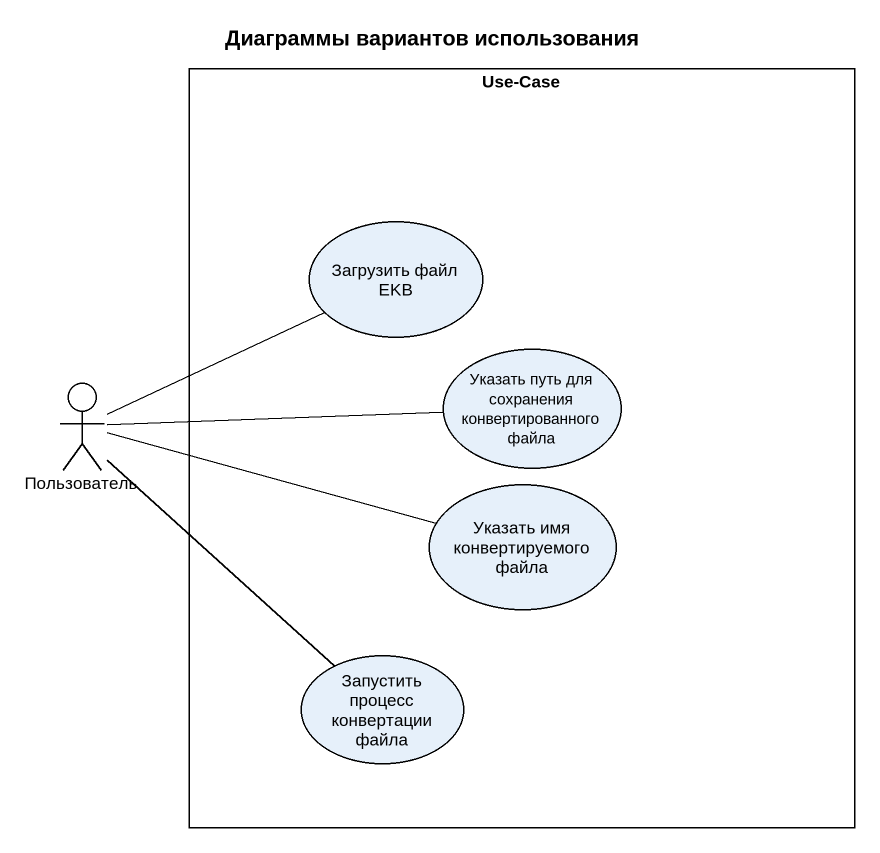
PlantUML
@startuml
title Диаграммы вариантов использования
rectangle "Use-Case" as Use_Case {
  usecase "Загрузить файл EKB" as Загрузить_файл_EKB
  usecase "Указать путь для сохранения конвертированного файла" as Указать_путь_для_сохранения
  usecase "Указать имя конвертируемого файла" as Указать_имя_конвертируемого
  usecase "Запустить процесс конвертации файла" as Запустить_процесс
}
actor Пользователь
Пользователь -right- Загрузить_файл_EKB
Пользователь -right- Указать_путь_для_сохранения
Пользователь -right- Указать_имя_конвертируемого
Пользователь -- Запустить_процесс
@enduml
